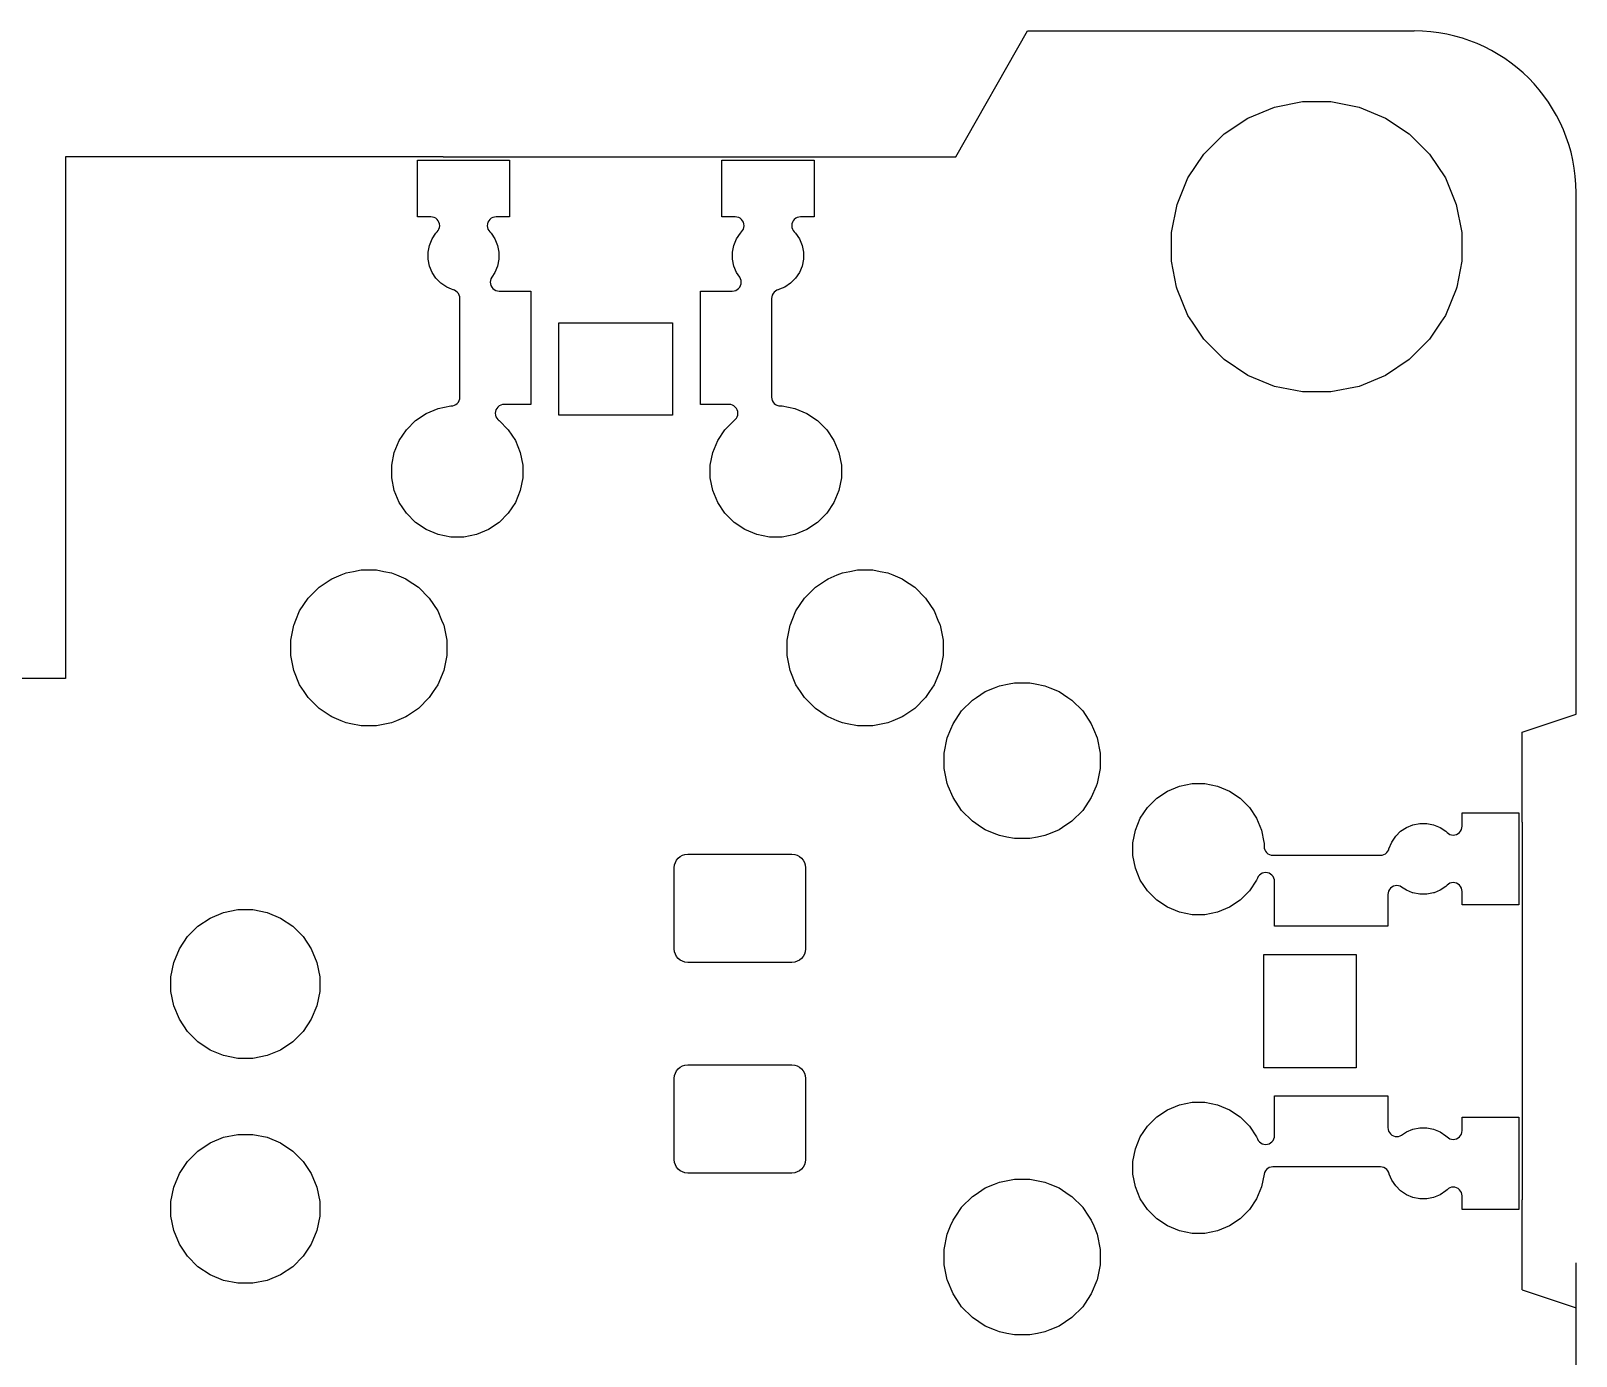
# Model space of a CAD drawing. Extents: x 51.8 to 142.9, y -95.9 to -38.
# Drawn here: x 121.05 to 142.88, y -56.69 to -37.97 of the extents above; entities that cross this region are included whole.
import ezdxf

# ---------------------------------------------------------------- set-up
doc = ezdxf.new("R2010")
doc.units = 0
doc.header["$MEASUREMENT"] = 0
doc.layers.add('BLACK', color=7, linetype='CONTINUOUS')

msp = doc.modelspace()

# ---------------------------------------------------------------- linework, layer by layer
at = {"layer": 'BLACK', "linetype": 'CONTINUOUS'}
for p, q in [((134.112, -39.751), (135.128, -37.973)), ((135.128, -37.973), (140.589, -37.973)), ((138.239, -39.2034), (138.613, -39.0488)), ((138.613, -39.0488), (139.009, -38.97)), ((138.613, -39.0488), (138.613, -39.0488)), ((138.613, -39.0488), (138.613, -39.0488)), ((139.009, -38.97), (139.413, -38.97)), ((139.413, -38.97), (139.809, -39.0488)), ((139.809, -39.0488), (139.809, -39.0488)), ((139.809, -39.0488), (139.809, -39.0488)), ((139.809, -39.0488), (140.183, -39.2034)), ((137.904, -39.4279), (138.239, -39.2034)), ((138.239, -39.2034), (138.239, -39.2034)), ((140.183, -39.2034), (140.183, -39.2034)), ((140.183, -39.2034), (140.518, -39.4279)), ((137.618, -39.7136), (137.904, -39.4279)), ((140.518, -39.4279), (140.804, -39.7136)), ((137.393, -40.0495), (137.618, -39.7136)), ((137.618, -39.7136), (137.618, -39.7136)), ((140.804, -39.7136), (140.804, -39.7136)), ((140.804, -39.7136), (141.029, -40.0495)), ((121.539, -39.751), (121.539, -47.117)), ((126.873, -39.751), (121.539, -39.751)), ((126.509, -40.599), (126.509, -39.797)), ((126.509, -39.797), (127.811, -39.797)), ((126.873, -39.751), (131.699, -39.751)), ((127.811, -39.797), (127.811, -40.599)), ((130.809, -40.599), (130.809, -39.797)), ((130.809, -39.797), (132.111, -39.797)), ((131.699, -39.751), (134.112, -39.751)), ((132.111, -39.797), (132.111, -40.599)), ((137.239, -40.4227), (137.393, -40.0495)), ((141.029, -40.0495), (141.183, -40.4227)), ((142.875, -47.625), (142.875, -40.259)), ((137.16, -40.819), (137.239, -40.4227)), ((137.239, -40.4227), (137.239, -40.4227)), ((141.183, -40.4227), (141.183, -40.4227)), ((141.183, -40.4227), (141.262, -40.819)), ((126.699, -40.599), (126.509, -40.599)), ((126.723, -40.6014), (126.699, -40.599)), ((126.747, -40.6085), (126.723, -40.6014)), ((126.768, -40.6201), (126.747, -40.6085)), ((126.787, -40.6356), (126.768, -40.6201)), ((126.771, -40.8286), (126.787, -40.8124)), ((126.803, -40.6546), (126.787, -40.6356)), ((126.787, -40.8124), (126.803, -40.7934)), ((126.814, -40.6762), (126.803, -40.6546)), ((126.803, -40.7934), (126.814, -40.7718)), ((126.821, -40.6996), (126.814, -40.6762)), ((126.814, -40.7718), (126.821, -40.7484)), ((126.824, -40.724), (126.821, -40.6996)), ((126.821, -40.7484), (126.824, -40.724)), ((127.499, -40.6996), (127.496, -40.724)), ((127.496, -40.724), (127.499, -40.7484)), ((127.506, -40.6762), (127.499, -40.6996)), ((127.499, -40.7484), (127.506, -40.7718)), ((127.517, -40.6546), (127.506, -40.6762)), ((127.506, -40.7718), (127.517, -40.7934)), ((127.533, -40.6356), (127.517, -40.6546)), ((127.517, -40.7934), (127.533, -40.8124)), ((127.552, -40.6201), (127.533, -40.6356)), ((127.533, -40.8124), (127.549, -40.8286)), ((127.573, -40.6085), (127.552, -40.6201)), ((127.597, -40.6014), (127.573, -40.6085)), ((127.621, -40.599), (127.597, -40.6014)), ((127.811, -40.599), (127.621, -40.599)), ((130.999, -40.599), (130.809, -40.599)), ((131.023, -40.6014), (130.999, -40.599)), ((131.047, -40.6085), (131.023, -40.6014)), ((131.068, -40.6201), (131.047, -40.6085)), ((131.087, -40.6356), (131.068, -40.6201)), ((131.071, -40.8286), (131.087, -40.8124)), ((131.103, -40.6546), (131.087, -40.6356)), ((131.087, -40.8124), (131.103, -40.7934)), ((131.114, -40.6762), (131.103, -40.6546)), ((131.103, -40.7934), (131.114, -40.7718)), ((131.121, -40.6996), (131.114, -40.6762)), ((131.114, -40.7718), (131.121, -40.7484)), ((131.124, -40.724), (131.121, -40.6996)), ((131.121, -40.7484), (131.124, -40.724)), ((131.799, -40.6996), (131.796, -40.724)), ((131.796, -40.724), (131.799, -40.7484)), ((131.806, -40.6762), (131.799, -40.6996)), ((131.799, -40.7484), (131.806, -40.7718)), ((131.817, -40.6546), (131.806, -40.6762)), ((131.806, -40.7718), (131.817, -40.7934)), ((131.833, -40.6356), (131.817, -40.6546)), ((131.817, -40.7934), (131.833, -40.8124)), ((131.852, -40.6201), (131.833, -40.6356)), ((131.833, -40.8124), (131.849, -40.8286)), ((131.873, -40.6085), (131.852, -40.6201)), ((131.897, -40.6014), (131.873, -40.6085)), ((131.921, -40.599), (131.897, -40.6014)), ((132.111, -40.599), (131.921, -40.599)), ((126.659, -41.0987), (126.678, -41.0019)), ((126.678, -41.0019), (126.716, -40.9107)), ((126.716, -40.9107), (126.771, -40.8286)), ((127.549, -40.8286), (127.604, -40.9107)), ((127.604, -40.9107), (127.642, -41.0019)), ((127.642, -41.0019), (127.661, -41.0987)), ((130.959, -41.0987), (130.978, -41.0019)), ((130.978, -41.0019), (131.016, -40.9107)), ((131.016, -40.9107), (131.071, -40.8286)), ((131.849, -40.8286), (131.904, -40.9107)), ((131.904, -40.9107), (131.942, -41.0019)), ((131.942, -41.0019), (131.961, -41.0987)), ((137.16, -41.223), (137.16, -40.819)), ((141.262, -40.819), (141.262, -41.223)), ((126.659, -41.1973), (126.659, -41.0987)), ((126.678, -41.2941), (126.659, -41.1973)), ((127.661, -41.1973), (127.642, -41.2941)), ((127.661, -41.0987), (127.661, -41.1973)), ((130.959, -41.1973), (130.959, -41.0987)), ((130.978, -41.2941), (130.959, -41.1973)), ((131.961, -41.1973), (131.942, -41.2941)), ((131.961, -41.0987), (131.961, -41.1973)), ((137.233, -41.592), (137.16, -41.223)), ((141.262, -41.223), (141.189, -41.592)), ((126.716, -41.3853), (126.678, -41.2941)), ((126.771, -41.4674), (126.716, -41.3853)), ((126.841, -41.5371), (126.771, -41.4674)), ((127.559, -41.4526), (127.547, -41.4742)), ((127.604, -41.3853), (127.559, -41.4526)), ((127.642, -41.2941), (127.604, -41.3853)), ((131.016, -41.3853), (130.978, -41.2941)), ((131.061, -41.4526), (131.016, -41.3853)), ((131.072, -41.4742), (131.061, -41.4526)), ((131.849, -41.4674), (131.779, -41.5371)), ((131.904, -41.3853), (131.849, -41.4674)), ((131.942, -41.2941), (131.904, -41.3853)), ((126.923, -41.592), (126.841, -41.5371)), ((126.993, -41.6209), (126.923, -41.592)), ((127.014, -41.6297), (126.993, -41.6209)), ((127.019, -41.6319), (127.014, -41.6297)), ((127.014, -41.6297), (127.014, -41.6297)), ((127.032, -41.6358), (127.019, -41.6319)), ((127.053, -41.6473), (127.032, -41.6358)), ((127.072, -41.6629), (127.053, -41.6473)), ((127.088, -41.6818), (127.072, -41.6629)), ((127.099, -41.7034), (127.088, -41.6818)), ((127.54, -41.4976), (127.538, -41.522)), ((127.538, -41.522), (127.54, -41.5464)), ((127.547, -41.4742), (127.54, -41.4976)), ((127.54, -41.5464), (127.547, -41.5698)), ((127.547, -41.5698), (127.559, -41.5914)), ((127.559, -41.5914), (127.575, -41.6104)), ((127.575, -41.6104), (127.594, -41.6259)), ((127.594, -41.6259), (127.615, -41.6375)), ((127.615, -41.6375), (127.639, -41.6446)), ((127.639, -41.6446), (127.663, -41.647)), ((127.663, -41.647), (128.111, -41.647)), ((128.111, -41.647), (128.111, -43.249)), ((130.509, -43.249), (130.509, -41.647)), ((130.509, -41.647), (130.957, -41.647)), ((130.957, -41.647), (130.981, -41.6446)), ((130.981, -41.6446), (131.005, -41.6375)), ((131.005, -41.6375), (131.026, -41.6259)), ((131.026, -41.6259), (131.045, -41.6104)), ((131.045, -41.6104), (131.061, -41.5914)), ((131.061, -41.5914), (131.072, -41.5698)), ((131.08, -41.4976), (131.072, -41.4742)), ((131.072, -41.5698), (131.08, -41.5464)), ((131.082, -41.522), (131.08, -41.4976)), ((131.08, -41.5464), (131.082, -41.522)), ((131.532, -41.6818), (131.521, -41.7034)), ((131.548, -41.6629), (131.532, -41.6818)), ((131.567, -41.6473), (131.548, -41.6629)), ((131.588, -41.6358), (131.567, -41.6473)), ((131.601, -41.6319), (131.588, -41.6358)), ((131.606, -41.6297), (131.601, -41.6319)), ((131.624, -41.6225), (131.606, -41.6297)), ((131.606, -41.6297), (131.606, -41.6297)), ((131.697, -41.592), (131.624, -41.6225)), ((131.779, -41.5371), (131.697, -41.592)), ((137.239, -41.6193), (137.233, -41.592)), ((137.393, -41.9925), (137.239, -41.6193)), ((141.183, -41.6193), (141.029, -41.9925)), ((141.189, -41.592), (141.183, -41.6193)), ((127.107, -41.7269), (127.099, -41.7034)), ((127.109, -41.7513), (127.107, -41.7269)), ((127.109, -43.145), (127.109, -41.7513)), ((131.513, -41.7269), (131.511, -41.7513)), ((131.511, -41.7513), (131.511, -43.145)), ((131.521, -41.7034), (131.513, -41.7269)), ((128.509, -43.399), (128.509, -42.097)), ((128.509, -42.097), (130.111, -42.097)), ((130.111, -42.097), (130.111, -43.399)), ((137.456, -42.0866), (137.393, -41.9925)), ((137.618, -42.3284), (137.456, -42.0866)), ((140.966, -42.0866), (140.804, -42.3284)), ((141.029, -41.9925), (140.966, -42.0866)), ((137.904, -42.6141), (137.618, -42.3284)), ((140.804, -42.3284), (140.518, -42.6141)), ((138.239, -42.8386), (137.904, -42.6141)), ((137.904, -42.6141), (137.904, -42.6141)), ((140.518, -42.6141), (140.183, -42.8386)), ((140.518, -42.6141), (140.518, -42.6141)), ((138.613, -42.9932), (138.239, -42.8386)), ((139.009, -43.072), (138.613, -42.9932)), ((138.613, -42.9932), (138.613, -42.9932)), ((138.613, -42.9932), (138.613, -42.9932)), ((139.809, -42.9932), (139.413, -43.072)), ((140.183, -42.8386), (139.809, -42.9932)), ((139.809, -42.9932), (139.809, -42.9932)), ((139.809, -42.9932), (139.809, -42.9932)), ((127.088, -43.2144), (127.099, -43.1928)), ((127.099, -43.1928), (127.107, -43.1694)), ((127.107, -43.1694), (127.109, -43.145)), ((131.511, -43.145), (131.513, -43.1694)), ((131.513, -43.1694), (131.521, -43.1928)), ((131.521, -43.1928), (131.532, -43.2144)), ((139.413, -43.072), (139.009, -43.072)), ((126.482, -43.4767), (126.633, -43.3754)), ((126.633, -43.3754), (126.802, -43.3056)), ((126.802, -43.3056), (126.981, -43.27)), ((126.981, -43.27), (126.984, -43.27)), ((126.984, -43.27), (127.008, -43.2676)), ((127.008, -43.2676), (127.032, -43.2605)), ((127.032, -43.2605), (127.053, -43.2489)), ((127.053, -43.2489), (127.072, -43.2334)), ((127.072, -43.2334), (127.088, -43.2144)), ((127.611, -43.3496), (127.609, -43.374)), ((127.609, -43.374), (127.611, -43.3984)), ((127.618, -43.3262), (127.611, -43.3496)), ((127.611, -43.3984), (127.618, -43.4218)), ((127.63, -43.3046), (127.618, -43.3262)), ((127.618, -43.4218), (127.63, -43.4434)), ((127.645, -43.2856), (127.63, -43.3046)), ((127.664, -43.2701), (127.645, -43.2856)), ((127.686, -43.2585), (127.664, -43.2701)), ((127.709, -43.2514), (127.686, -43.2585)), ((127.734, -43.249), (127.709, -43.2514)), ((128.111, -43.249), (127.734, -43.249)), ((130.111, -43.399), (128.509, -43.399)), ((130.91, -43.249), (130.509, -43.249)), ((130.935, -43.2514), (130.91, -43.249)), ((130.958, -43.2585), (130.935, -43.2514)), ((130.98, -43.2701), (130.958, -43.2585)), ((130.999, -43.2856), (130.98, -43.2701)), ((131.014, -43.3046), (130.999, -43.2856)), ((131.026, -43.3262), (131.014, -43.3046)), ((131.014, -43.4434), (131.026, -43.4218)), ((131.033, -43.3496), (131.026, -43.3262)), ((131.026, -43.4218), (131.033, -43.3984)), ((131.035, -43.374), (131.033, -43.3496)), ((131.033, -43.3984), (131.035, -43.374)), ((131.532, -43.2144), (131.548, -43.2334)), ((131.548, -43.2334), (131.567, -43.2489)), ((131.567, -43.2489), (131.588, -43.2605)), ((131.588, -43.2605), (131.612, -43.2676)), ((131.612, -43.2676), (131.636, -43.27)), ((131.636, -43.27), (131.663, -43.27)), ((131.663, -43.27), (131.842, -43.3056)), ((131.842, -43.3056), (132.011, -43.3754)), ((132.011, -43.3754), (132.162, -43.4767)), ((126.251, -43.7574), (126.353, -43.6057)), ((126.353, -43.6057), (126.482, -43.4767)), ((127.63, -43.4434), (127.645, -43.4624)), ((127.645, -43.4624), (127.661, -43.4752)), ((127.661, -43.4752), (127.662, -43.4767)), ((127.662, -43.4767), (127.662, -43.4767)), ((127.662, -43.4767), (127.791, -43.6057)), ((127.791, -43.6057), (127.893, -43.7574)), ((130.751, -43.7574), (130.853, -43.6057)), ((130.853, -43.6057), (130.982, -43.4767)), ((130.982, -43.4767), (130.983, -43.4752)), ((130.982, -43.4767), (130.982, -43.4767)), ((130.983, -43.4752), (130.999, -43.4624)), ((130.999, -43.4624), (131.014, -43.4434)), ((132.162, -43.4767), (132.291, -43.6057)), ((132.291, -43.6057), (132.393, -43.7574)), ((126.182, -43.9259), (126.251, -43.7574)), ((127.893, -43.7574), (127.962, -43.9259)), ((130.682, -43.9259), (130.751, -43.7574)), ((132.393, -43.7574), (132.462, -43.9259)), ((126.146, -44.1048), (126.182, -43.9259)), ((127.962, -43.9259), (127.998, -44.1048)), ((130.646, -44.1048), (130.682, -43.9259)), ((132.462, -43.9259), (132.498, -44.1048)), ((126.146, -44.2872), (126.146, -44.1048)), ((126.182, -44.4661), (126.146, -44.2872)), ((127.998, -44.2872), (127.962, -44.4661)), ((127.998, -44.1048), (127.998, -44.2872)), ((130.646, -44.2872), (130.646, -44.1048)), ((130.682, -44.4661), (130.646, -44.2872)), ((132.498, -44.2872), (132.462, -44.4661)), ((132.498, -44.1048), (132.498, -44.2872)), ((126.251, -44.6346), (126.182, -44.4661)), ((127.962, -44.4661), (127.893, -44.6346)), ((130.751, -44.6346), (130.682, -44.4661)), ((132.462, -44.4661), (132.393, -44.6346)), ((126.353, -44.7863), (126.251, -44.6346)), ((127.893, -44.6346), (127.791, -44.7863)), ((130.853, -44.7863), (130.751, -44.6346)), ((132.393, -44.6346), (132.291, -44.7863)), ((126.482, -44.9153), (126.353, -44.7863)), ((126.633, -45.0166), (126.482, -44.9153)), ((127.662, -44.9153), (127.511, -45.0166)), ((127.791, -44.7863), (127.662, -44.9153)), ((130.982, -44.9153), (130.853, -44.7863)), ((131.133, -45.0166), (130.982, -44.9153)), ((132.162, -44.9153), (132.011, -45.0166)), ((132.291, -44.7863), (132.162, -44.9153)), ((126.802, -45.0864), (126.633, -45.0166)), ((126.981, -45.122), (126.802, -45.0864)), ((127.163, -45.122), (126.981, -45.122)), ((127.342, -45.0864), (127.163, -45.122)), ((127.511, -45.0166), (127.342, -45.0864)), ((131.302, -45.0864), (131.133, -45.0166)), ((131.481, -45.122), (131.302, -45.0864)), ((131.663, -45.122), (131.481, -45.122)), ((131.842, -45.0864), (131.663, -45.122)), ((132.011, -45.0166), (131.842, -45.0864)), ((125.501, -45.6273), (125.607, -45.6062)), ((125.607, -45.6062), (125.714, -45.585)), ((125.714, -45.585), (125.93, -45.585)), ((125.93, -45.585), (126.037, -45.6062)), ((126.037, -45.6062), (126.143, -45.6273)), ((132.511, -45.6273), (132.617, -45.6062)), ((132.617, -45.6062), (132.724, -45.585)), ((132.724, -45.585), (132.94, -45.585)), ((132.94, -45.585), (133.047, -45.6062)), ((133.047, -45.6062), (133.153, -45.6273)), ((124.967, -45.9841), (125.12, -45.8308)), ((125.12, -45.8308), (125.278, -45.7254)), ((125.278, -45.7254), (125.3, -45.7103)), ((125.3, -45.7103), (125.43, -45.6567)), ((125.3, -45.7103), (125.3, -45.7103)), ((125.43, -45.6567), (125.501, -45.6273)), ((126.143, -45.6273), (126.214, -45.6567)), ((126.214, -45.6567), (126.344, -45.7103)), ((126.344, -45.7103), (126.344, -45.7103)), ((126.344, -45.7103), (126.366, -45.7254)), ((126.366, -45.7254), (126.524, -45.8308)), ((126.524, -45.8308), (126.677, -45.9841)), ((131.977, -45.9841), (132.13, -45.8308)), ((132.13, -45.8308), (132.288, -45.7254)), ((132.288, -45.7254), (132.31, -45.7103)), ((132.31, -45.7103), (132.44, -45.6567)), ((132.31, -45.7103), (132.31, -45.7103)), ((132.44, -45.6567), (132.511, -45.6273)), ((133.153, -45.6273), (133.224, -45.6567)), ((133.224, -45.6567), (133.354, -45.7103)), ((133.354, -45.7103), (133.354, -45.7103)), ((133.354, -45.7103), (133.376, -45.7254)), ((133.376, -45.7254), (133.534, -45.8308)), ((133.534, -45.8308), (133.687, -45.9841)), ((124.846, -46.1645), (124.967, -45.9841)), ((126.677, -45.9841), (126.798, -46.1645)), ((131.856, -46.1645), (131.977, -45.9841)), ((133.687, -45.9841), (133.808, -46.1645)), ((124.793, -46.294), (124.846, -46.1645)), ((126.798, -46.1645), (126.851, -46.294)), ((131.803, -46.294), (131.856, -46.1645)), ((133.808, -46.1645), (133.861, -46.294)), ((124.721, -46.5776), (124.763, -46.3649)), ((124.763, -46.3649), (124.767, -46.3565)), ((124.767, -46.3565), (124.793, -46.294)), ((126.851, -46.294), (126.877, -46.3565)), ((126.877, -46.3565), (126.881, -46.3649)), ((126.881, -46.3649), (126.923, -46.5776)), ((131.731, -46.5776), (131.773, -46.3649)), ((131.773, -46.3649), (131.777, -46.3565)), ((131.777, -46.3565), (131.803, -46.294)), ((133.861, -46.294), (133.887, -46.3565)), ((133.887, -46.3565), (133.891, -46.3649)), ((133.891, -46.3649), (133.933, -46.5776)), ((124.721, -46.7944), (124.721, -46.5776)), ((126.923, -46.5776), (126.923, -46.7944)), ((131.731, -46.7944), (131.731, -46.5776)), ((133.933, -46.5776), (133.933, -46.7944)), ((124.763, -47.0071), (124.721, -46.7944)), ((126.923, -46.7944), (126.881, -47.0071)), ((131.773, -47.0071), (131.731, -46.7944)), ((133.933, -46.7944), (133.891, -47.0071)), ((121.539, -47.117), (100.457, -47.117)), ((124.846, -47.2075), (124.763, -47.0071)), ((126.881, -47.0071), (126.798, -47.2075)), ((131.856, -47.2075), (131.773, -47.0071)), ((133.891, -47.0071), (133.808, -47.2075)), ((124.912, -47.3052), (124.846, -47.2075)), ((124.846, -47.2075), (124.846, -47.2075)), ((124.967, -47.3879), (124.912, -47.3052)), ((126.732, -47.3052), (126.677, -47.3879)), ((126.798, -47.2075), (126.732, -47.3052)), ((126.798, -47.2075), (126.798, -47.2075)), ((131.922, -47.3052), (131.856, -47.2075)), ((131.856, -47.2075), (131.856, -47.2075)), ((131.977, -47.3879), (131.922, -47.3052)), ((133.742, -47.3052), (133.687, -47.3879)), ((133.808, -47.2075), (133.742, -47.3052)), ((133.808, -47.2075), (133.808, -47.2075)), ((134.404, -47.3879), (134.529, -47.3043)), ((134.529, -47.3043), (134.659, -47.2507)), ((134.529, -47.3043), (134.529, -47.3043)), ((134.659, -47.2507), (134.73, -47.2213)), ((134.73, -47.2213), (134.866, -47.1941)), ((134.866, -47.1941), (134.943, -47.179)), ((134.943, -47.179), (135.159, -47.179)), ((135.159, -47.179), (135.236, -47.1941)), ((135.236, -47.1941), (135.372, -47.2213)), ((135.372, -47.2213), (135.443, -47.2507)), ((135.443, -47.2507), (135.573, -47.3043)), ((135.573, -47.3043), (135.573, -47.3043)), ((135.573, -47.3043), (135.698, -47.3879)), ((125.12, -47.5412), (124.967, -47.3879)), ((125.275, -47.645), (125.12, -47.5412)), ((125.12, -47.5412), (125.12, -47.5412)), ((125.12, -47.5412), (125.12, -47.5412)), ((126.524, -47.5412), (126.369, -47.645)), ((126.677, -47.3879), (126.524, -47.5412)), ((126.524, -47.5412), (126.524, -47.5412)), ((126.524, -47.5412), (126.524, -47.5412)), ((132.13, -47.5412), (131.977, -47.3879)), ((132.285, -47.645), (132.13, -47.5412)), ((132.13, -47.5412), (132.13, -47.5412)), ((132.13, -47.5412), (132.13, -47.5412)), ((133.534, -47.5412), (133.379, -47.645)), ((133.687, -47.3879), (133.534, -47.5412)), ((133.534, -47.5412), (133.534, -47.5412)), ((133.534, -47.5412), (133.534, -47.5412)), ((134.075, -47.7585), (134.196, -47.5782)), ((134.196, -47.5782), (134.349, -47.4248)), ((134.349, -47.4248), (134.404, -47.3879)), ((135.698, -47.3879), (135.753, -47.4248)), ((135.753, -47.4248), (135.906, -47.5782)), ((135.906, -47.5782), (136.027, -47.7585)), ((125.3, -47.6617), (125.275, -47.645)), ((125.43, -47.7153), (125.3, -47.6617)), ((125.501, -47.7447), (125.43, -47.7153)), ((125.57, -47.7585), (125.501, -47.7447)), ((125.714, -47.787), (125.57, -47.7585)), ((125.93, -47.787), (125.714, -47.787)), ((126.074, -47.7585), (125.93, -47.787)), ((126.143, -47.7447), (126.074, -47.7585)), ((126.214, -47.7153), (126.143, -47.7447)), ((126.344, -47.6617), (126.214, -47.7153)), ((126.369, -47.645), (126.344, -47.6617)), ((132.31, -47.6617), (132.285, -47.645)), ((132.44, -47.7153), (132.31, -47.6617)), ((132.511, -47.7447), (132.44, -47.7153)), ((132.58, -47.7585), (132.511, -47.7447)), ((132.724, -47.787), (132.58, -47.7585)), ((132.94, -47.787), (132.724, -47.787)), ((133.084, -47.7585), (132.94, -47.787)), ((133.153, -47.7447), (133.084, -47.7585)), ((133.224, -47.7153), (133.153, -47.7447)), ((133.354, -47.6617), (133.224, -47.7153)), ((133.379, -47.645), (133.354, -47.6617)), ((134.043, -47.837), (134.075, -47.7585)), ((136.027, -47.7585), (136.059, -47.837)), ((142.113, -47.879), (142.875, -47.625)), ((133.95, -48.1716), (133.992, -47.9588)), ((133.992, -47.9588), (134.043, -47.837)), ((136.059, -47.837), (136.11, -47.9588)), ((136.11, -47.9588), (136.152, -48.1716)), ((142.113, -49.149), (142.113, -47.879)), ((133.95, -48.3884), (133.95, -48.1716)), ((136.152, -48.1716), (136.152, -48.3884)), ((133.992, -48.6011), (133.95, -48.3884)), ((136.152, -48.3884), (136.11, -48.6011)), ((134.008, -48.6396), (133.992, -48.6011)), ((134.075, -48.8015), (134.008, -48.6396)), ((136.094, -48.6396), (136.027, -48.8015)), ((136.11, -48.6011), (136.094, -48.6396)), ((137.102, -48.7094), (137.271, -48.6396)), ((137.271, -48.6396), (137.45, -48.604)), ((137.45, -48.604), (137.632, -48.604)), ((137.632, -48.604), (137.811, -48.6396)), ((137.811, -48.6396), (137.98, -48.7094)), ((134.196, -48.9818), (134.075, -48.8015)), ((136.027, -48.8015), (135.906, -48.9818)), ((136.822, -48.9397), (136.951, -48.8107)), ((136.951, -48.8107), (137.102, -48.7094)), ((137.98, -48.7094), (138.131, -48.8107)), ((138.131, -48.8107), (138.26, -48.9397)), ((134.349, -49.1352), (134.196, -48.9818)), ((135.906, -48.9818), (135.753, -49.1352)), ((136.651, -49.2599), (136.72, -49.0914)), ((136.72, -49.0914), (136.822, -48.9397)), ((138.26, -48.9397), (138.362, -49.0914)), ((138.362, -49.0914), (138.431, -49.2599)), ((141.265, -49.2047), (141.265, -49.015)), ((141.265, -49.015), (142.067, -49.015)), ((142.067, -49.015), (142.067, -50.317)), ((134.479, -49.222), (134.349, -49.1352)), ((134.349, -49.1352), (134.349, -49.1352)), ((134.349, -49.1352), (134.349, -49.1352)), ((134.529, -49.2557), (134.479, -49.222)), ((134.657, -49.3086), (134.529, -49.2557)), ((134.73, -49.3387), (134.657, -49.3086)), ((135.445, -49.3086), (135.372, -49.3387)), ((135.573, -49.2557), (135.445, -49.3086)), ((135.623, -49.222), (135.573, -49.2557)), ((135.753, -49.1352), (135.623, -49.222)), ((135.753, -49.1352), (135.753, -49.1352)), ((135.753, -49.1352), (135.753, -49.1352)), ((136.615, -49.4388), (136.651, -49.2599)), ((138.431, -49.2599), (138.465, -49.4287)), ((140.327, -49.3466), (140.397, -49.2768)), ((140.397, -49.2768), (140.479, -49.222)), ((140.479, -49.222), (140.57, -49.1843)), ((140.57, -49.1843), (140.667, -49.165)), ((140.667, -49.165), (140.765, -49.165)), ((140.765, -49.165), (140.862, -49.1843)), ((140.862, -49.1843), (140.953, -49.222)), ((140.953, -49.222), (141.035, -49.2768)), ((141.035, -49.2768), (141.052, -49.2931)), ((141.052, -49.2931), (141.071, -49.3086)), ((141.071, -49.3086), (141.092, -49.3202)), ((141.092, -49.3202), (141.116, -49.3273)), ((141.164, -49.3273), (141.188, -49.3202)), ((141.188, -49.3202), (141.209, -49.3086)), ((141.209, -49.3086), (141.228, -49.2931)), ((141.228, -49.2931), (141.244, -49.2741)), ((141.244, -49.2741), (141.255, -49.2525)), ((141.255, -49.2525), (141.263, -49.2291)), ((141.263, -49.2291), (141.265, -49.2047)), ((142.113, -49.149), (142.113, -54.483)), ((134.836, -49.3598), (134.73, -49.3387)), ((134.943, -49.381), (134.836, -49.3598)), ((135.159, -49.381), (134.943, -49.381)), ((135.266, -49.3598), (135.159, -49.381)), ((135.372, -49.3387), (135.266, -49.3598)), ((136.615, -49.6212), (136.615, -49.4388)), ((138.465, -49.4287), (138.467, -49.4388)), ((138.467, -49.4388), (138.467, -49.49)), ((138.467, -49.49), (138.469, -49.5144)), ((138.469, -49.5144), (138.477, -49.5378)), ((138.477, -49.5378), (138.488, -49.5594)), ((140.217, -49.5594), (140.228, -49.5378)), ((140.228, -49.5378), (140.232, -49.525)), ((140.232, -49.525), (140.272, -49.4287)), ((140.272, -49.4287), (140.327, -49.3466)), ((141.116, -49.3273), (141.14, -49.3297)), ((141.14, -49.3297), (141.164, -49.3273)), ((130.138, -49.7944), (130.142, -49.7519)), ((130.142, -49.7519), (130.153, -49.717)), ((130.153, -49.717), (130.17, -49.6848)), ((130.17, -49.6848), (130.193, -49.6566)), ((130.193, -49.6566), (130.221, -49.6335)), ((130.221, -49.6335), (130.254, -49.6163)), ((130.254, -49.6163), (130.288, -49.6057)), ((130.288, -49.6057), (130.331, -49.6015)), ((130.331, -49.6015), (131.797, -49.6015)), ((131.797, -49.6015), (131.84, -49.6057)), ((131.84, -49.6057), (131.874, -49.6163)), ((131.874, -49.6163), (131.907, -49.6335)), ((131.907, -49.6335), (131.935, -49.6566)), ((131.935, -49.6566), (131.958, -49.6848)), ((131.958, -49.6848), (131.975, -49.717)), ((131.975, -49.717), (131.986, -49.7519)), ((131.986, -49.7519), (131.99, -49.7944)), ((136.651, -49.8001), (136.615, -49.6212)), ((138.488, -49.5594), (138.504, -49.5784)), ((138.504, -49.5784), (138.523, -49.5939)), ((138.523, -49.5939), (138.544, -49.6055)), ((138.544, -49.6055), (138.568, -49.6126)), ((138.568, -49.6126), (138.592, -49.615)), ((138.592, -49.615), (140.113, -49.615)), ((140.113, -49.615), (140.137, -49.6126)), ((140.137, -49.6126), (140.161, -49.6055)), ((140.161, -49.6055), (140.182, -49.5939)), ((140.182, -49.5939), (140.201, -49.5784)), ((140.201, -49.5784), (140.217, -49.5594)), ((130.138, -50.9356), (130.138, -49.7944)), ((131.99, -49.7944), (131.99, -50.9356)), ((136.72, -49.9686), (136.651, -49.8001)), ((136.822, -50.1203), (136.72, -49.9686)), ((138.362, -49.9686), (138.26, -50.1203)), ((138.375, -49.9375), (138.362, -49.9686)), ((138.386, -49.9159), (138.375, -49.9375)), ((138.402, -49.8969), (138.386, -49.9159)), ((138.421, -49.8814), (138.402, -49.8969)), ((138.442, -49.8698), (138.421, -49.8814)), ((138.466, -49.8627), (138.442, -49.8698)), ((138.49, -49.8603), (138.466, -49.8627)), ((138.514, -49.8627), (138.49, -49.8603)), ((138.538, -49.8698), (138.514, -49.8627)), ((138.559, -49.8814), (138.538, -49.8698)), ((138.578, -49.8969), (138.559, -49.8814)), ((138.594, -49.9159), (138.578, -49.8969)), ((138.605, -49.9375), (138.594, -49.9159)), ((138.613, -49.9609), (138.605, -49.9375)), ((138.615, -49.9853), (138.613, -49.9609)), ((136.951, -50.2493), (136.822, -50.1203)), ((138.26, -50.1203), (138.131, -50.2493)), ((138.615, -50.617), (138.615, -49.9853)), ((140.219, -50.1446), (140.217, -50.169)), ((140.217, -50.169), (140.217, -50.617)), ((140.227, -50.1212), (140.219, -50.1446)), ((140.238, -50.0995), (140.227, -50.1212)), ((140.254, -50.0806), (140.238, -50.0995)), ((140.273, -50.0651), (140.254, -50.0806)), ((140.294, -50.0535), (140.273, -50.0651)), ((140.318, -50.0464), (140.294, -50.0535)), ((140.342, -50.044), (140.318, -50.0464)), ((140.366, -50.0464), (140.342, -50.044)), ((140.39, -50.0535), (140.366, -50.0464)), ((140.411, -50.0651), (140.39, -50.0535)), ((140.479, -50.11), (140.411, -50.0651)), ((140.562, -50.1446), (140.479, -50.11)), ((140.57, -50.1477), (140.562, -50.1446)), ((140.667, -50.167), (140.57, -50.1477)), ((140.765, -50.167), (140.667, -50.167)), ((140.862, -50.1477), (140.765, -50.167)), ((140.87, -50.1446), (140.862, -50.1477)), ((140.953, -50.11), (140.87, -50.1446)), ((141.035, -50.0551), (140.953, -50.11)), ((141.052, -50.0389), (141.035, -50.0551)), ((141.071, -50.0234), (141.052, -50.0389)), ((141.092, -50.0118), (141.071, -50.0234)), ((141.116, -50.0047), (141.092, -50.0118)), ((141.14, -50.0023), (141.116, -50.0047)), ((141.164, -50.0047), (141.14, -50.0023)), ((141.188, -50.0118), (141.164, -50.0047)), ((141.209, -50.0234), (141.188, -50.0118)), ((141.228, -50.0389), (141.209, -50.0234)), ((141.244, -50.0579), (141.228, -50.0389)), ((141.255, -50.0795), (141.244, -50.0579)), ((141.263, -50.1029), (141.255, -50.0795)), ((141.265, -50.1273), (141.263, -50.1029)), ((141.265, -50.317), (141.265, -50.1273)), ((123.772, -50.4244), (123.975, -50.384)), ((123.975, -50.384), (124.183, -50.384)), ((124.183, -50.384), (124.386, -50.4244)), ((137.102, -50.3506), (136.951, -50.2493)), ((137.271, -50.4204), (137.102, -50.3506)), ((137.98, -50.3506), (137.811, -50.4204)), ((138.131, -50.2493), (137.98, -50.3506)), ((142.067, -50.317), (141.265, -50.317)), ((123.263, -50.765), (123.409, -50.6186)), ((123.409, -50.6186), (123.581, -50.5036)), ((123.581, -50.5036), (123.772, -50.4244)), ((124.386, -50.4244), (124.577, -50.5036)), ((124.577, -50.5036), (124.749, -50.6186)), ((124.749, -50.6186), (124.895, -50.765)), ((137.45, -50.456), (137.271, -50.4204)), ((137.632, -50.456), (137.45, -50.456)), ((137.811, -50.4204), (137.632, -50.456)), ((140.217, -50.617), (138.615, -50.617)), ((123.148, -50.9372), (123.263, -50.765)), ((124.895, -50.765), (125.01, -50.9372)), ((123.068, -51.1284), (123.148, -50.9372)), ((125.01, -50.9372), (125.09, -51.1284)), ((130.142, -50.9781), (130.138, -50.9356)), ((130.153, -51.013), (130.142, -50.9781)), ((130.17, -51.0452), (130.153, -51.013)), ((130.193, -51.0734), (130.17, -51.0452)), ((131.958, -51.0452), (131.935, -51.0734)), ((131.975, -51.013), (131.958, -51.0452)), ((131.986, -50.9781), (131.975, -51.013)), ((131.99, -50.9356), (131.986, -50.9781)), ((138.465, -52.617), (138.465, -51.015)), ((138.465, -51.015), (139.767, -51.015)), ((139.767, -51.015), (139.767, -52.617)), ((123.028, -51.3315), (123.068, -51.1284)), ((125.09, -51.1284), (125.13, -51.3315)), ((130.221, -51.0965), (130.193, -51.0734)), ((130.254, -51.1137), (130.221, -51.0965)), ((130.288, -51.1243), (130.254, -51.1137)), ((130.331, -51.1285), (130.288, -51.1243)), ((131.797, -51.1285), (130.331, -51.1285)), ((131.84, -51.1243), (131.797, -51.1285)), ((131.874, -51.1137), (131.84, -51.1243)), ((131.907, -51.0965), (131.874, -51.1137)), ((131.935, -51.0734), (131.907, -51.0965)), ((123.028, -51.5385), (123.028, -51.3315)), ((125.13, -51.3315), (125.13, -51.5385)), ((123.068, -51.7416), (123.028, -51.5385)), ((125.13, -51.5385), (125.09, -51.7416)), ((123.148, -51.9328), (123.068, -51.7416)), ((123.263, -52.105), (123.148, -51.9328)), ((125.01, -51.9328), (124.895, -52.105)), ((125.09, -51.7416), (125.01, -51.9328)), ((123.409, -52.2514), (123.263, -52.105)), ((124.895, -52.105), (124.749, -52.2514)), ((123.581, -52.3664), (123.409, -52.2514)), ((123.772, -52.4456), (123.581, -52.3664)), ((124.577, -52.3664), (124.386, -52.4456)), ((124.749, -52.2514), (124.577, -52.3664)), ((123.975, -52.486), (123.772, -52.4456)), ((124.183, -52.486), (123.975, -52.486)), ((124.386, -52.4456), (124.183, -52.486)), ((130.221, -52.6085), (130.254, -52.5913)), ((130.254, -52.5913), (130.288, -52.5807)), ((130.288, -52.5807), (130.331, -52.5765)), ((130.331, -52.5765), (131.797, -52.5765)), ((131.797, -52.5765), (131.84, -52.5807)), ((131.84, -52.5807), (131.874, -52.5913)), ((131.874, -52.5913), (131.907, -52.6085)), ((130.138, -52.7694), (130.142, -52.7269)), ((130.138, -53.9106), (130.138, -52.7694)), ((130.142, -52.7269), (130.153, -52.692)), ((130.153, -52.692), (130.17, -52.6598)), ((130.17, -52.6598), (130.193, -52.6316)), ((130.193, -52.6316), (130.221, -52.6085)), ((131.907, -52.6085), (131.935, -52.6316)), ((131.935, -52.6316), (131.958, -52.6598)), ((131.958, -52.6598), (131.975, -52.692)), ((131.975, -52.692), (131.986, -52.7269)), ((131.986, -52.7269), (131.99, -52.7694)), ((131.99, -52.7694), (131.99, -53.9106)), ((139.767, -52.617), (138.465, -52.617)), ((138.615, -53.5747), (138.615, -53.015)), ((138.615, -53.015), (140.217, -53.015)), ((140.217, -53.015), (140.217, -53.463)), ((136.951, -53.3107), (137.102, -53.2094)), ((137.102, -53.2094), (137.271, -53.1396)), ((137.271, -53.1396), (137.45, -53.104)), ((137.45, -53.104), (137.632, -53.104)), ((137.632, -53.104), (137.811, -53.1396)), ((137.811, -53.1396), (137.98, -53.2094)), ((137.98, -53.2094), (138.131, -53.3107)), ((136.72, -53.5914), (136.822, -53.4397)), ((136.822, -53.4397), (136.951, -53.3107)), ((138.131, -53.3107), (138.26, -53.4397)), ((138.26, -53.4397), (138.362, -53.5914)), ((140.217, -53.463), (140.219, -53.4874)), ((140.57, -53.4843), (140.667, -53.465)), ((140.667, -53.465), (140.765, -53.465)), ((140.765, -53.465), (140.862, -53.4843)), ((141.265, -53.5047), (141.265, -53.315)), ((141.265, -53.315), (142.067, -53.315)), ((142.067, -53.315), (142.067, -54.617)), ((123.409, -53.7936), (123.581, -53.6786)), ((123.581, -53.6786), (123.772, -53.5994)), ((123.772, -53.5994), (123.975, -53.559)), ((123.975, -53.559), (124.183, -53.559)), ((124.183, -53.559), (124.386, -53.5994)), ((124.386, -53.5994), (124.577, -53.6786)), ((124.577, -53.6786), (124.749, -53.7936)), ((136.651, -53.7599), (136.72, -53.5914)), ((138.362, -53.5914), (138.375, -53.6225)), ((138.375, -53.6225), (138.386, -53.6441)), ((138.386, -53.6441), (138.402, -53.6631)), ((138.402, -53.6631), (138.421, -53.6786)), ((138.421, -53.6786), (138.442, -53.6902)), ((138.538, -53.6902), (138.559, -53.6786)), ((138.559, -53.6786), (138.578, -53.6631)), ((138.578, -53.6631), (138.594, -53.6441)), ((138.594, -53.6441), (138.605, -53.6225)), ((138.605, -53.6225), (138.613, -53.5991)), ((138.613, -53.5991), (138.615, -53.5747)), ((140.219, -53.4874), (140.227, -53.5108)), ((140.227, -53.5108), (140.238, -53.5325)), ((140.238, -53.5325), (140.254, -53.5514)), ((140.254, -53.5514), (140.273, -53.5669)), ((140.273, -53.5669), (140.294, -53.5785)), ((140.294, -53.5785), (140.318, -53.5856)), ((140.318, -53.5856), (140.342, -53.588)), ((140.342, -53.588), (140.366, -53.5856)), ((140.366, -53.5856), (140.39, -53.5785)), ((140.39, -53.5785), (140.411, -53.5669)), ((140.411, -53.5669), (140.479, -53.522)), ((140.479, -53.522), (140.57, -53.4843)), ((140.862, -53.4843), (140.953, -53.522)), ((140.953, -53.522), (141.035, -53.5769)), ((141.035, -53.5769), (141.052, -53.5931)), ((141.052, -53.5931), (141.071, -53.6086)), ((141.071, -53.6086), (141.092, -53.6202)), ((141.092, -53.6202), (141.116, -53.6273)), ((141.116, -53.6273), (141.14, -53.6297)), ((141.14, -53.6297), (141.164, -53.6273)), ((141.164, -53.6273), (141.188, -53.6202)), ((141.188, -53.6202), (141.209, -53.6086)), ((141.209, -53.6086), (141.228, -53.5931)), ((141.228, -53.5931), (141.244, -53.5741)), ((141.244, -53.5741), (141.255, -53.5525)), ((141.255, -53.5525), (141.263, -53.5291)), ((141.263, -53.5291), (141.265, -53.5047)), ((123.263, -53.94), (123.409, -53.7936)), ((124.749, -53.7936), (124.895, -53.94)), ((136.615, -53.9388), (136.651, -53.7599)), ((138.442, -53.6902), (138.466, -53.6973)), ((138.466, -53.6973), (138.49, -53.6997)), ((138.49, -53.6997), (138.514, -53.6973)), ((138.514, -53.6973), (138.538, -53.6902)), ((123.068, -54.3034), (123.148, -54.1122)), ((123.148, -54.1122), (123.263, -53.94)), ((124.895, -53.94), (125.01, -54.1122)), ((125.01, -54.1122), (125.09, -54.3034)), ((130.142, -53.9531), (130.138, -53.9106)), ((130.153, -53.988), (130.142, -53.9531)), ((130.17, -54.0202), (130.153, -53.988)), ((130.193, -54.0484), (130.17, -54.0202)), ((130.221, -54.0715), (130.193, -54.0484)), ((130.254, -54.0887), (130.221, -54.0715)), ((130.288, -54.0993), (130.254, -54.0887)), ((130.331, -54.1035), (130.288, -54.0993)), ((131.797, -54.1035), (130.331, -54.1035)), ((131.84, -54.0993), (131.797, -54.1035)), ((131.874, -54.0887), (131.84, -54.0993)), ((131.907, -54.0715), (131.874, -54.0887)), ((131.935, -54.0484), (131.907, -54.0715)), ((131.958, -54.0202), (131.935, -54.0484)), ((131.975, -53.988), (131.958, -54.0202)), ((131.986, -53.9531), (131.975, -53.988)), ((131.99, -53.9106), (131.986, -53.9531)), ((136.615, -54.1212), (136.615, -53.9388)), ((136.651, -54.3001), (136.615, -54.1212)), ((138.467, -54.1212), (138.431, -54.3001)), ((138.468, -54.1176), (138.467, -54.1212)), ((138.467, -54.1212), (138.467, -54.1212)), ((138.475, -54.0942), (138.468, -54.1176)), ((138.486, -54.0726), (138.475, -54.0942)), ((138.502, -54.0536), (138.486, -54.0726)), ((138.521, -54.0381), (138.502, -54.0536)), ((138.542, -54.0265), (138.521, -54.0381)), ((138.566, -54.0194), (138.542, -54.0265)), ((138.59, -54.017), (138.566, -54.0194)), ((140.113, -54.017), (138.59, -54.017)), ((140.137, -54.0194), (140.113, -54.017)), ((140.161, -54.0265), (140.137, -54.0194)), ((140.182, -54.0381), (140.161, -54.0265)), ((140.201, -54.0536), (140.182, -54.0381)), ((140.217, -54.0726), (140.201, -54.0536)), ((140.228, -54.0942), (140.217, -54.0726)), ((140.232, -54.107), (140.228, -54.0942)), ((140.234, -54.1121), (140.232, -54.107)), ((140.237, -54.1176), (140.234, -54.1121)), ((140.234, -54.1121), (140.234, -54.1121)), ((140.272, -54.2033), (140.237, -54.1176)), ((123.028, -54.5065), (123.068, -54.3034)), ((125.09, -54.3034), (125.13, -54.5065)), ((134.386, -54.41), (134.529, -54.3143)), ((134.529, -54.3143), (134.659, -54.2607)), ((134.529, -54.3143), (134.529, -54.3143)), ((134.659, -54.2607), (134.73, -54.2313)), ((134.73, -54.2313), (134.871, -54.2033)), ((134.871, -54.2033), (134.943, -54.189)), ((134.943, -54.189), (135.159, -54.189)), ((135.159, -54.189), (135.231, -54.2033)), ((135.231, -54.2033), (135.372, -54.2313)), ((135.372, -54.2313), (135.443, -54.2607)), ((135.443, -54.2607), (135.573, -54.3143)), ((135.573, -54.3143), (135.573, -54.3143)), ((135.573, -54.3143), (135.716, -54.41)), ((136.72, -54.4686), (136.651, -54.3001)), ((138.431, -54.3001), (138.362, -54.4686)), ((140.327, -54.2854), (140.272, -54.2033)), ((140.397, -54.3551), (140.327, -54.2854)), ((141.052, -54.3389), (141.035, -54.3551)), ((141.071, -54.3234), (141.052, -54.3389)), ((141.092, -54.3118), (141.071, -54.3234)), ((141.116, -54.3047), (141.092, -54.3118)), ((141.14, -54.3023), (141.116, -54.3047)), ((141.164, -54.3047), (141.14, -54.3023)), ((141.188, -54.3118), (141.164, -54.3047)), ((141.209, -54.3234), (141.188, -54.3118)), ((141.228, -54.3389), (141.209, -54.3234)), ((141.244, -54.3579), (141.228, -54.3389)), ((123.028, -54.7135), (123.028, -54.5065)), ((125.13, -54.5065), (125.13, -54.7135)), ((134.196, -54.5881), (134.349, -54.4348)), ((134.349, -54.4348), (134.386, -54.41)), ((135.716, -54.41), (135.753, -54.4348)), ((135.753, -54.4348), (135.906, -54.5881)), ((136.822, -54.6203), (136.72, -54.4686)), ((138.362, -54.4686), (138.26, -54.6203)), ((140.479, -54.41), (140.397, -54.3551)), ((140.57, -54.4477), (140.479, -54.41)), ((140.667, -54.467), (140.57, -54.4477)), ((140.765, -54.467), (140.667, -54.467)), ((140.862, -54.4477), (140.765, -54.467)), ((140.953, -54.41), (140.862, -54.4477)), ((141.035, -54.3551), (140.953, -54.41)), ((141.255, -54.3795), (141.244, -54.3579)), ((141.263, -54.4029), (141.255, -54.3795)), ((141.265, -54.4273), (141.263, -54.4029)), ((141.265, -54.617), (141.265, -54.4273)), ((142.113, -55.753), (142.113, -54.483)), ((123.068, -54.9166), (123.028, -54.7135)), ((125.13, -54.7135), (125.09, -54.9166)), ((134.041, -54.8506), (134.075, -54.7685)), ((134.075, -54.7685), (134.112, -54.7135)), ((134.112, -54.7135), (134.196, -54.5882)), ((134.196, -54.5882), (134.196, -54.5881)), ((134.196, -54.5882), (134.196, -54.5882)), ((135.906, -54.5881), (135.906, -54.5882)), ((135.906, -54.5882), (135.906, -54.5882)), ((135.906, -54.5882), (135.99, -54.7135)), ((135.99, -54.7135), (136.027, -54.7685)), ((136.027, -54.7685), (136.061, -54.8506)), ((136.951, -54.7493), (136.822, -54.6203)), ((137.102, -54.8506), (136.951, -54.7493)), ((138.131, -54.7493), (137.98, -54.8506)), ((138.26, -54.6203), (138.131, -54.7493)), ((142.067, -54.617), (141.265, -54.617)), ((123.148, -55.1078), (123.068, -54.9166)), ((125.09, -54.9166), (125.01, -55.1078)), ((133.95, -55.1816), (133.992, -54.9688)), ((133.992, -54.9688), (134.041, -54.8506)), ((136.061, -54.8506), (136.11, -54.9688)), ((136.11, -54.9688), (136.152, -55.1816)), ((137.271, -54.9204), (137.102, -54.8506)), ((137.45, -54.956), (137.271, -54.9204)), ((137.632, -54.956), (137.45, -54.956)), ((137.811, -54.9204), (137.632, -54.956)), ((137.98, -54.8506), (137.811, -54.9204)), ((123.263, -55.28), (123.148, -55.1078)), ((125.01, -55.1078), (124.895, -55.28)), ((133.95, -55.3984), (133.95, -55.1816)), ((136.152, -55.1816), (136.152, -55.3984)), ((123.409, -55.4264), (123.263, -55.28)), ((123.581, -55.5414), (123.409, -55.4264)), ((124.749, -55.4264), (124.577, -55.5414)), ((124.895, -55.28), (124.749, -55.4264)), ((133.992, -55.6111), (133.95, -55.3984)), ((136.152, -55.3984), (136.11, -55.6111)), ((142.875, -77.597), (142.875, -55.372)), ((123.772, -55.6206), (123.581, -55.5414)), ((123.975, -55.661), (123.772, -55.6206)), ((124.386, -55.6206), (124.183, -55.661)), ((124.577, -55.5414), (124.386, -55.6206)), ((133.996, -55.6206), (133.992, -55.6111)), ((134.075, -55.8115), (133.996, -55.6206)), ((136.106, -55.6206), (136.027, -55.8115)), ((136.11, -55.6111), (136.106, -55.6206)), ((124.183, -55.661), (123.975, -55.661)), ((134.171, -55.9553), (134.075, -55.8115)), ((134.075, -55.8115), (134.075, -55.8115)), ((136.027, -55.8115), (135.931, -55.9553)), ((136.027, -55.8115), (136.027, -55.8115)), ((142.113, -55.753), (142.875, -56.007)), ((134.196, -55.9918), (134.171, -55.9553)), ((134.349, -56.1452), (134.196, -55.9918)), ((135.906, -55.9918), (135.753, -56.1452)), ((135.931, -55.9553), (135.906, -55.9918)), ((134.529, -56.2657), (134.349, -56.1452)), ((134.659, -56.3193), (134.529, -56.2657)), ((135.573, -56.2657), (135.443, -56.3193)), ((135.753, -56.1452), (135.573, -56.2657)), ((134.73, -56.3487), (134.659, -56.3193)), ((134.836, -56.3698), (134.73, -56.3487)), ((134.943, -56.391), (134.836, -56.3698)), ((135.159, -56.391), (134.943, -56.391)), ((135.266, -56.3698), (135.159, -56.391)), ((135.372, -56.3487), (135.266, -56.3698)), ((135.443, -56.3193), (135.372, -56.3487))]:
    msp.add_line(p, q, dxfattribs=at)
at = {"layer": 'BLACK'}
msp.add_arc((140.589, -40.259), 2.286, 0, 90, dxfattribs=at)

doc.saveas('drawing.dxf')
